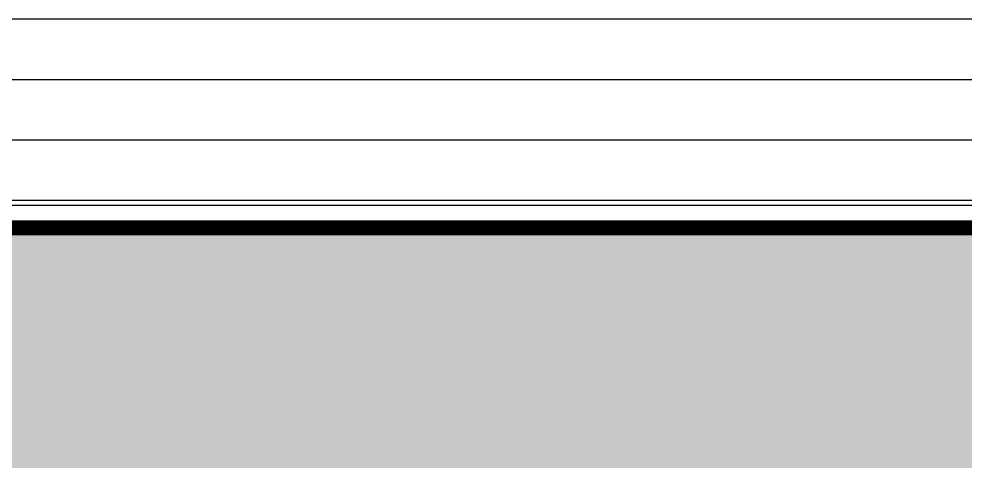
# Model space of a CAD drawing. Header units: metres. Extents: x 2494 to 3558, y 282 to 553.
# Drawn here: x 2902.1 to 2908.36, y 329.39 to 332.37 of the extents above; entities that cross this region are included whole.
import ezdxf

# ---------------------------------------------------------------- set-up
doc = ezdxf.new("R2010")
doc.units = ezdxf.units.M
doc.header["$LTSCALE"] = 7
doc.header["$MEASUREMENT"] = 0
for name, color, linetype in [('PENA 0.15', 7, 'Continuous'), ('PENA 01', 1, 'Continuous'), ('PENA 02', 2, 'Continuous'), ('PENA 06', 6, 'Continuous')]:
    doc.layers.add(name, color=color, linetype=linetype)

msp = doc.modelspace()

# ---------------------------------------------------------------- hatches: boundary and pattern name
at = {"layer": 'PENA 01', "ltscale": 1.5}
h = msp.add_hatch(dxfattribs=at)
h.set_pattern_fill('EARTH', color=256, scale=0.75, angle=45, style=0, double=1)
h.set_pattern_definition([(45, (2958.04863, 464.2222), (3e-17, 0.26516504), [0.1875, -0.1875]), (45, (2957.99892, 464.27191), (3e-17, 0.26516504), [0.1875, -0.1875]), (45, (2957.9492, 464.32163), (3e-17, 0.26516504), [0.1875, -0.1875]), (135, (2957.9492, 464.35478), (-0.26516504, 6e-17), [0.1875, -0.1875]), (135, (2957.99892, 464.4045), (-0.26516504, 6e-17), [0.1875, -0.1875]), (135, (2958.04863, 464.45421), (-0.26516504, 6e-17), [0.1875, -0.1875])])
h.paths.add_polyline_path([(2955.8998, 330.7925), (2948.2088, 330.7925), (2948.2088, 330.8925), (2915.7255, 330.8925), (2915.7255, 330.6925), (2913.5382, 330.6925), (2913.5382, 331.0125), (2912.4182, 331.0125), (2912.4182, 330.9825), (2868.9782, 330.9825), (2858.2137, 331.0125), (2858.2137, 331.0825), (2856.2154, 331.0825), (2856.2154, 329.3925), (2955.8998, 329.3925)])

# ---------------------------------------------------------------- linework, layer by layer
at = {"layer": 'PENA 0.15'}
msp.add_line((2896.1679, 332.3651), (2913.5382, 332.3651), dxfattribs=at)
at = {"layer": 'PENA 02'}
for p, q in [((2894.8033, 331.9642), (2913.5382, 331.9642)), ((2896.1682, 331.5642), (2913.5382, 331.5642)), ((2913.5382, 331.1625), (2869.1282, 331.1625))]:
    msp.add_line(p, q, dxfattribs=at)
at = {"layer": 'PENA 02', "ltscale": 1.5, "const_width": 0.1}
msp.add_lwpolyline([(2856.2154, 331.0825), (2858.2137, 331.0825), (2858.2137, 331.0125), (2868.9782, 331.0125), (2868.9782, 330.9825), (2912.4182, 330.9825), (2912.4182, 331.0125), (2913.5382, 331.0125), (2913.5382, 330.6925), (2915.7255, 330.6925), (2915.7255, 330.8925), (2948.2088, 330.8925), (2948.2088, 330.7925), (2955.8998, 330.7925)], dxfattribs=at)
at = {"layer": 'PENA 06'}
msp.add_line((2869.1282, 331.1325), (2912.2682, 331.1325), dxfattribs=at)

doc.saveas('drawing.dxf')
